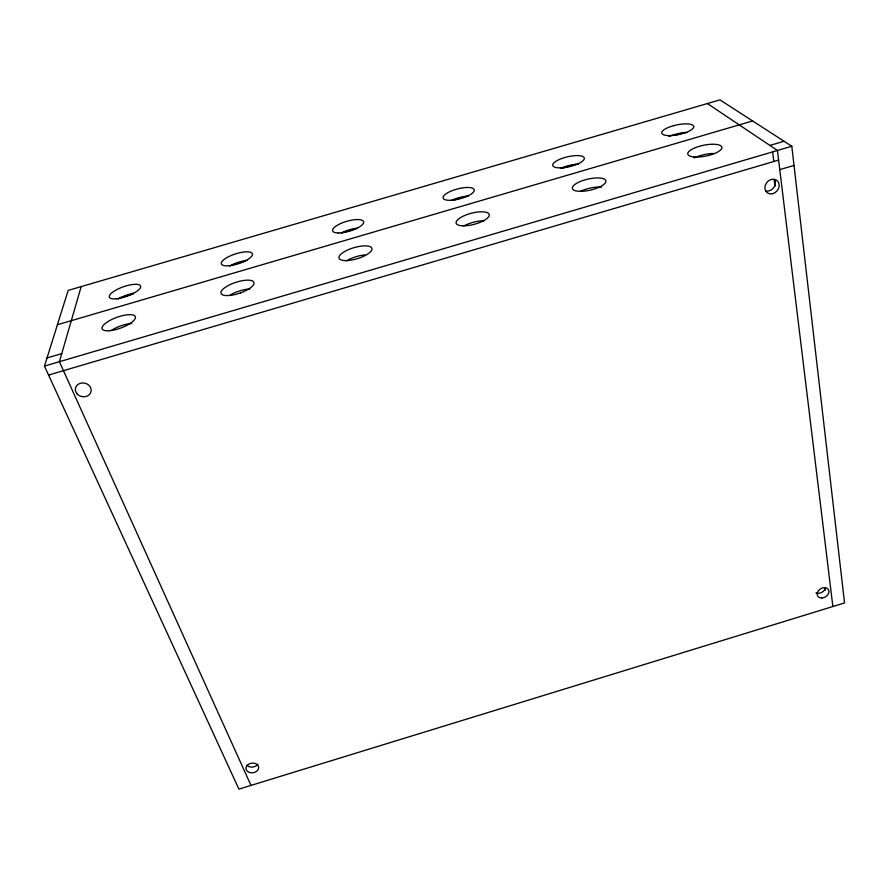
<?xml version="1.0" encoding="UTF-8"?>
<svg xmlns="http://www.w3.org/2000/svg" width="889" height="889" viewBox="0 0 889 889"><rect width="100%" height="100%" fill="white"/><g stroke="black" fill="none" stroke-linecap="round" stroke-linejoin="round"><path stroke-width="1.33" d="M81.177 286.602L59.407 361.712L250.976 785.409M44.45 366.112L68.175 290.403L719.957 99.879L791.799 146.252L844.55 602.942L238.908 789.121L44.45 366.112L791.799 146.252M48.562 375.058L778.608 160.087M779.764 169.632L794.01 165.432M120.082 297.748L133.406 293.848M231.996 264.966L245.32 261.066M341.254 232.962L355.911 228.673M453.168 200.181L466.492 196.28M562.426 168.177L575.75 164.276M674.34 135.395L684.997 132.272M57.407 324.752L752.605 120.948M47.006 357.945L61.752 353.611M769.896 145.429L784.065 141.262M707.411 103.557L777.442 150.474L832.871 606.531M774.141 179.478L774.986 186.346M824.892 587.685L825.236 590.429M772.652 151.886L773.841 161.498M451.601 200.403A16.069 5.167 -14.8 0 1 457.702 198.036L461.713 196.991A16.069 5.167 -14.8 0 1 468.159 196.08M464.358 225.695A17.035 5.812 -14.7 0 1 484.305 220.783M560.514 168.41A16.124 5.101 -13.3 0 1 578.372 164.232M341.887 232.662A16.113 5.201 -16.5 0 1 357.2 228.184M229.884 266.011A16.28 5.201 -18.1 0 1 247.498 260.31M111.625 330.252A17.613 5.79 -20.1 0 1 131.683 323.407M346.554 260.888A17.091 5.845 -16.5 0 1 364.968 254.887M668.917 136.55A16.291 5.012 -11.8 0 1 671.184 135.617L674.995 134.395A16.291 5.012 -11.8 0 1 687.019 132.605M580.328 191.391A17.113 5.734 -12.9 0 1 601.653 187.101M694.42 157.875A17.324 5.612 -11.3 0 1 713.523 153.453M118.259 299.037A16.502 5.145 -19.6 0 1 133.483 293.192M230.007 295.137A17.28 5.845 -18.4 0 1 237.641 291.57L241.897 290.247A17.28 5.845 -18.4 0 1 249.876 288.958M257.877 764.162A6.39 4.856 -7.1 0 1 246.864 765.251M825.492 587.729A6.267 4.723 -31.2 0 1 815.969 592.907M774.908 180.011A7.768 6.579 -49.9 0 1 773.319 188.101A7.768 6.579 -49.9 0 1 765.585 190.913M673.584 125.682L669.761 126.905A16.346 4.934 -11.9 0 0 662.216 133.95L663.772 134.872A16.346 4.934 -11.9 0 0 681.885 133.806L685.797 132.55A16.346 4.934 -11.9 0 0 693.176 125.449L691.531 124.549A16.346 4.934 -11.9 0 0 673.584 125.682M240.541 292.892L236.174 294.248A17.347 5.756 -18.3 0 1 221.15 293.659L220.961 292.137A17.347 5.756 -18.3 0 1 234.474 282.813L238.741 281.491A17.347 5.756 -18.3 0 1 253.721 281.969L253.998 283.458A17.347 5.756 -18.3 0 1 240.541 292.892M459.535 188.435L455.512 189.49A16.124 5.09 -14.8 0 0 443.055 197.225L443.311 198.536A16.124 5.09 -14.8 0 0 457.724 199.347L461.836 198.269A16.124 5.09 -14.8 0 0 474.282 190.435L473.937 189.146A16.124 5.09 -14.8 0 0 459.535 188.435M463.291 225.85A17.102 5.723 -14.7 0 0 489.217 215.438A17.102 5.723 -14.7 0 0 465.458 215.171A17.102 5.723 -14.7 0 0 463.291 225.85M345.021 260.588A17.158 5.767 -16.5 0 0 371.769 249.931A17.158 5.767 -16.5 0 0 349.544 249.176A17.158 5.767 -16.5 0 0 345.021 260.588M580.784 191.335A17.18 5.645 -12.9 0 0 605.909 181.178A17.18 5.645 -12.9 0 0 580.639 181.367A17.18 5.645 -12.9 0 0 580.784 191.335M693.764 156.931A17.391 5.523 -11.4 0 0 721.624 148.641A17.391 5.523 -11.4 0 0 699.065 146.396A17.391 5.523 -11.4 0 0 693.764 156.931M109.436 330.73A17.68 5.701 -20 0 0 135.417 317.762A17.68 5.701 -20 0 0 111.325 319.707A17.68 5.701 -20 0 0 109.436 330.73M229.329 265.7A16.335 5.112 -18 0 0 252.509 254.187A16.335 5.112 -18 0 0 228.84 256.577A16.335 5.112 -18 0 0 229.329 265.7M338.22 232.962A16.18 5.123 -16.4 0 0 363.49 223.083A16.18 5.123 -16.4 0 0 342.643 222.717A16.18 5.123 -16.4 0 0 338.22 232.962M560.503 167.865A16.18 5.023 -13.3 0 0 584.329 158.409A16.18 5.023 -13.3 0 0 560.77 158.887A16.18 5.023 -13.3 0 0 560.503 167.865M116.315 298.793A16.569 5.056 -19.5 0 0 140.662 286.936A16.569 5.056 -19.5 0 0 117.993 289.025A16.569 5.056 -19.5 0 0 116.315 298.793M822.103 597.975A6.301 4.734 -31.2 0 0 828.592 589.796A6.301 4.734 -31.2 0 0 818.458 590.607A6.301 4.734 -31.2 0 0 822.103 597.975M249.442 772.474A6.434 4.867 -7.2 0 0 258.721 767.34A6.434 4.867 -7.2 0 0 248.809 764.073A6.434 4.867 -7.2 0 0 249.442 772.474M772.908 193.613A7.823 6.612 -49.8 0 0 777.742 181.256A7.823 6.612 -49.8 0 0 765.462 184.845A7.823 6.612 -49.8 0 0 772.908 193.613M76.899 393.649A7.968 6.868 11.9 0 0 90.545 392.982A7.968 6.868 11.9 0 0 82.344 382.948A7.968 6.868 11.9 0 0 76.899 393.649"/></g></svg>
